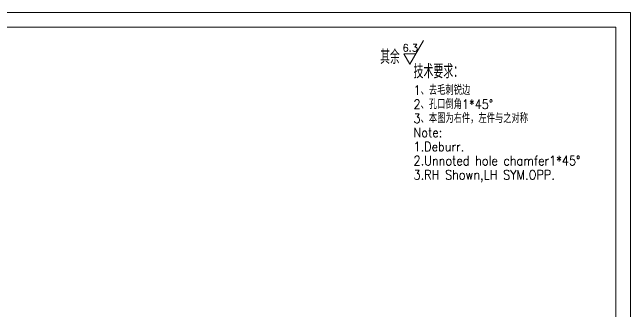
# Model space of a CAD drawing. Header units: millimetres. Extents: x 2874 to 70588, y -19135 to 2288.
# Drawn here: x 3251.6 to 3460.7, y 1791.3 to 1892.6 of the extents above; entities that cross this region are included whole.
import ezdxf

# ---------------------------------------------------------------- set-up
doc = ezdxf.new("R2010")
doc.units = ezdxf.units.MM
doc.layers.add('101', color=7, linetype='Continuous', true_color=0xffffff)
doc.styles.add('chinesefs', font='simplex.shx', dxfattribs={"bigfont": 'gbcbig.shx'})

msp = doc.modelspace()

# ---------------------------------------------------------------- linework, layer by layer
at = {"layer": '101', "color": 133, "linetype": 'Continuous', "lineweight": 18}
for p, q in [((3460.717, 1892.626), (3040.717, 1892.626)), ((3460.717, 1595.626), (3460.717, 1892.626)), ((3455.717, 1887.626), (3065.717, 1887.626)), ((3455.717, 1600.626), (3455.717, 1887.626))]:
    msp.add_line(p, q, dxfattribs=at)
at = {"layer": '101', "color": 43, "linetype": 'Continuous', "lineweight": 18}
for p, q in [((3385.981, 1875.078), (3390.597, 1883.078)), ((3383.962, 1878.578), (3388.001, 1878.578)), ((3385.981, 1875.078), (3383.962, 1878.578))]:
    msp.add_line(p, q, dxfattribs=at)

# ---------------------------------------------------------------- texts
at = {"layer": '101', "color": 72, "linetype": 'Continuous', "lineweight": 18, "insert": (3375.996, 1875.133), "char_height": 3.175, "attachment_point": 7, "style": 'chinesefs'}
msp.add_mtext('\\W0.9660;\\H4.76;其余\\H3.17;', dxfattribs=at)
at = {"layer": '101', "color": 43, "linetype": 'Continuous', "lineweight": 18, "insert": (3383.543, 1879.315), "char_height": 2.5, "attachment_point": 7, "style": 'chinesefs'}
msp.add_mtext('\\W0.9769;6.3', dxfattribs=at)
at = {"layer": '101', "color": 72, "linetype": 'Continuous', "lineweight": 18, "insert": (3387.276, 1835.074), "char_height": 3.175, "attachment_point": 7, "line_spacing_factor": 0.903614, "style": 'chinesefs'}
msp.add_mtext('\\W0.8817;\\H4.76;技术要求：\\H3.17;\\P1、去毛刺锐边\\P2、孔口倒角1*45%%d\\P3、本图为右件，左件与之对称\\Fsimplex.shx,gbcbig.shx;\\PNote:\\P1.Deburr.\\P2.Unnoted hole chamfer1*45%%d\\P3.RH Shown,LH SYM.OPP.', dxfattribs=at)

doc.saveas('drawing.dxf')
